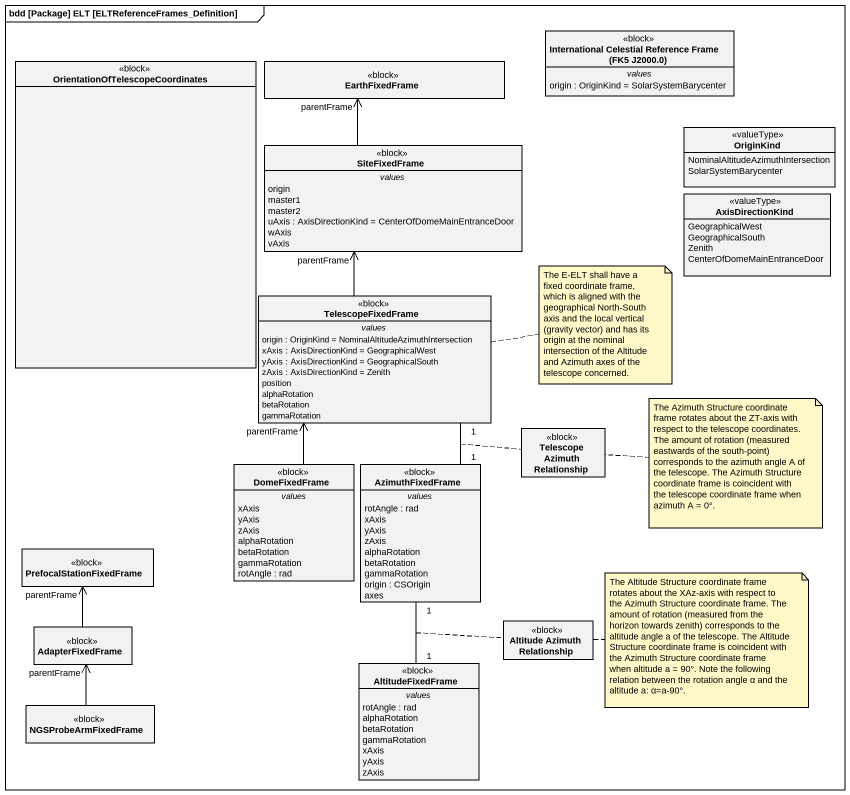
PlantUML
@startuml
mainframe bdd [Package] ELT [ELTReferenceFrames_Definition]
hide circle
hide empty members
class "International Celestial Reference Frame (FK5 J2000.0)" as International_Celestial <<block>> {
  -- values --
  origin : OriginKind = SolarSystemBarycenter
}
class "OrientationOfTelescopeCoordinates" as OrientationOfTelescopeCoordi <<block>>
class EarthFixedFrame <<block>>
class SiteFixedFrame <<block>> {
  -- values --
  origin
  master1
  master2
  uAxis : AxisDirectionKind = CenterOfDomeMainEntranceDoor
  wAxis
  vAxis
}
enum OriginKind <<valueType>> {
  NominalAltitudeAzimuthIntersection
  SolarSystemBarycenter
}
enum AxisDirectionKind <<valueType>> {
  GeographicalWest
  GeographicalSouth
  Zenith
  CenterOfDomeMainEntranceDoor
}
class TelescopeFixedFrame <<block>> {
  -- values --
  origin : OriginKind = NominalAltitudeAzimuthIntersection
  xAxis : AxisDirectionKind = GeographicalWest
  yAxis : AxisDirectionKind = GeographicalSouth
  zAxis : AxisDirectionKind = Zenith
  position
  alphaRotation
  betaRotation
  gammaRotation
}
class "Telescope Azimuth Relationship" as Telescope_Azimuth <<block>>
class DomeFixedFrame <<block>> {
  -- values --
  xAxis
  yAxis
  zAxis
  alphaRotation
  betaRotation
  gammaRotation
  rotAngle : rad
}
class AzimuthFixedFrame <<block>> {
  -- values --
  rotAngle : rad
  xAxis
  yAxis
  zAxis
  alphaRotation
  betaRotation
  gammaRotation
  origin : CSOrigin
  axes
}
class PrefocalStationFixedFrame <<block>>
class AdapterFixedFrame <<block>>
class "Altitude Azimuth Relationship" as Altitude_Azimuth <<block>>
class AltitudeFixedFrame <<block>> {
  -- values --
  rotAngle : rad
  alphaRotation
  betaRotation
  gammaRotation
  xAxis
  yAxis
  zAxis
}
class NGSProbeArmFixedFrame <<block>>
SiteFixedFrame -up-> "parentFrame" EarthFixedFrame
TelescopeFixedFrame -up-> "parentFrame" SiteFixedFrame
DomeFixedFrame -up-> "parentFrame" TelescopeFixedFrame
AzimuthFixedFrame "1" -up- "1" TelescopeFixedFrame
(AzimuthFixedFrame, TelescopeFixedFrame) .. Telescope_Azimuth
AdapterFixedFrame -up-> "parentFrame" PrefocalStationFixedFrame
AltitudeFixedFrame "1" -up- "1" AzimuthFixedFrame
(AltitudeFixedFrame, AzimuthFixedFrame) .. Altitude_Azimuth
NGSProbeArmFixedFrame -up-> "parentFrame" AdapterFixedFrame
note right of TelescopeFixedFrame : The E-ELT shall have a fixed coordinate frame, which is aligned with the geographical North-South axis and the local vertical (gravity vector) and has its origin at the nominal intersection of the Altitude and Azimuth axes of the telescope concerned.
note right of Telescope_Azimuth : The Azimuth Structure coordinate frame rotates about the ZT-axis with respect to the telescope coordinates. The amount of rotation (measured eastwards of the south-point) corresponds to the azimuth angle A of the telescope. The Azimuth Structure coordinate frame is coincident with the telescope coordinate frame when azimuth A = 0°.
note right of Altitude_Azimuth : The Altitude Structure coordinate frame rotates about the XAz-axis with respect to the Azimuth Structure coordinate frame. The amount of rotation (measured from the horizon towards zenith) corresponds to the altitude angle a of the telescope. The Altitude Structure coordinate frame is coincident with the Azimuth Structure coordinate frame when altitude a = 90°. Note the following relation between the rotation angle α and the altitude a: α=a-90°.
@enduml
